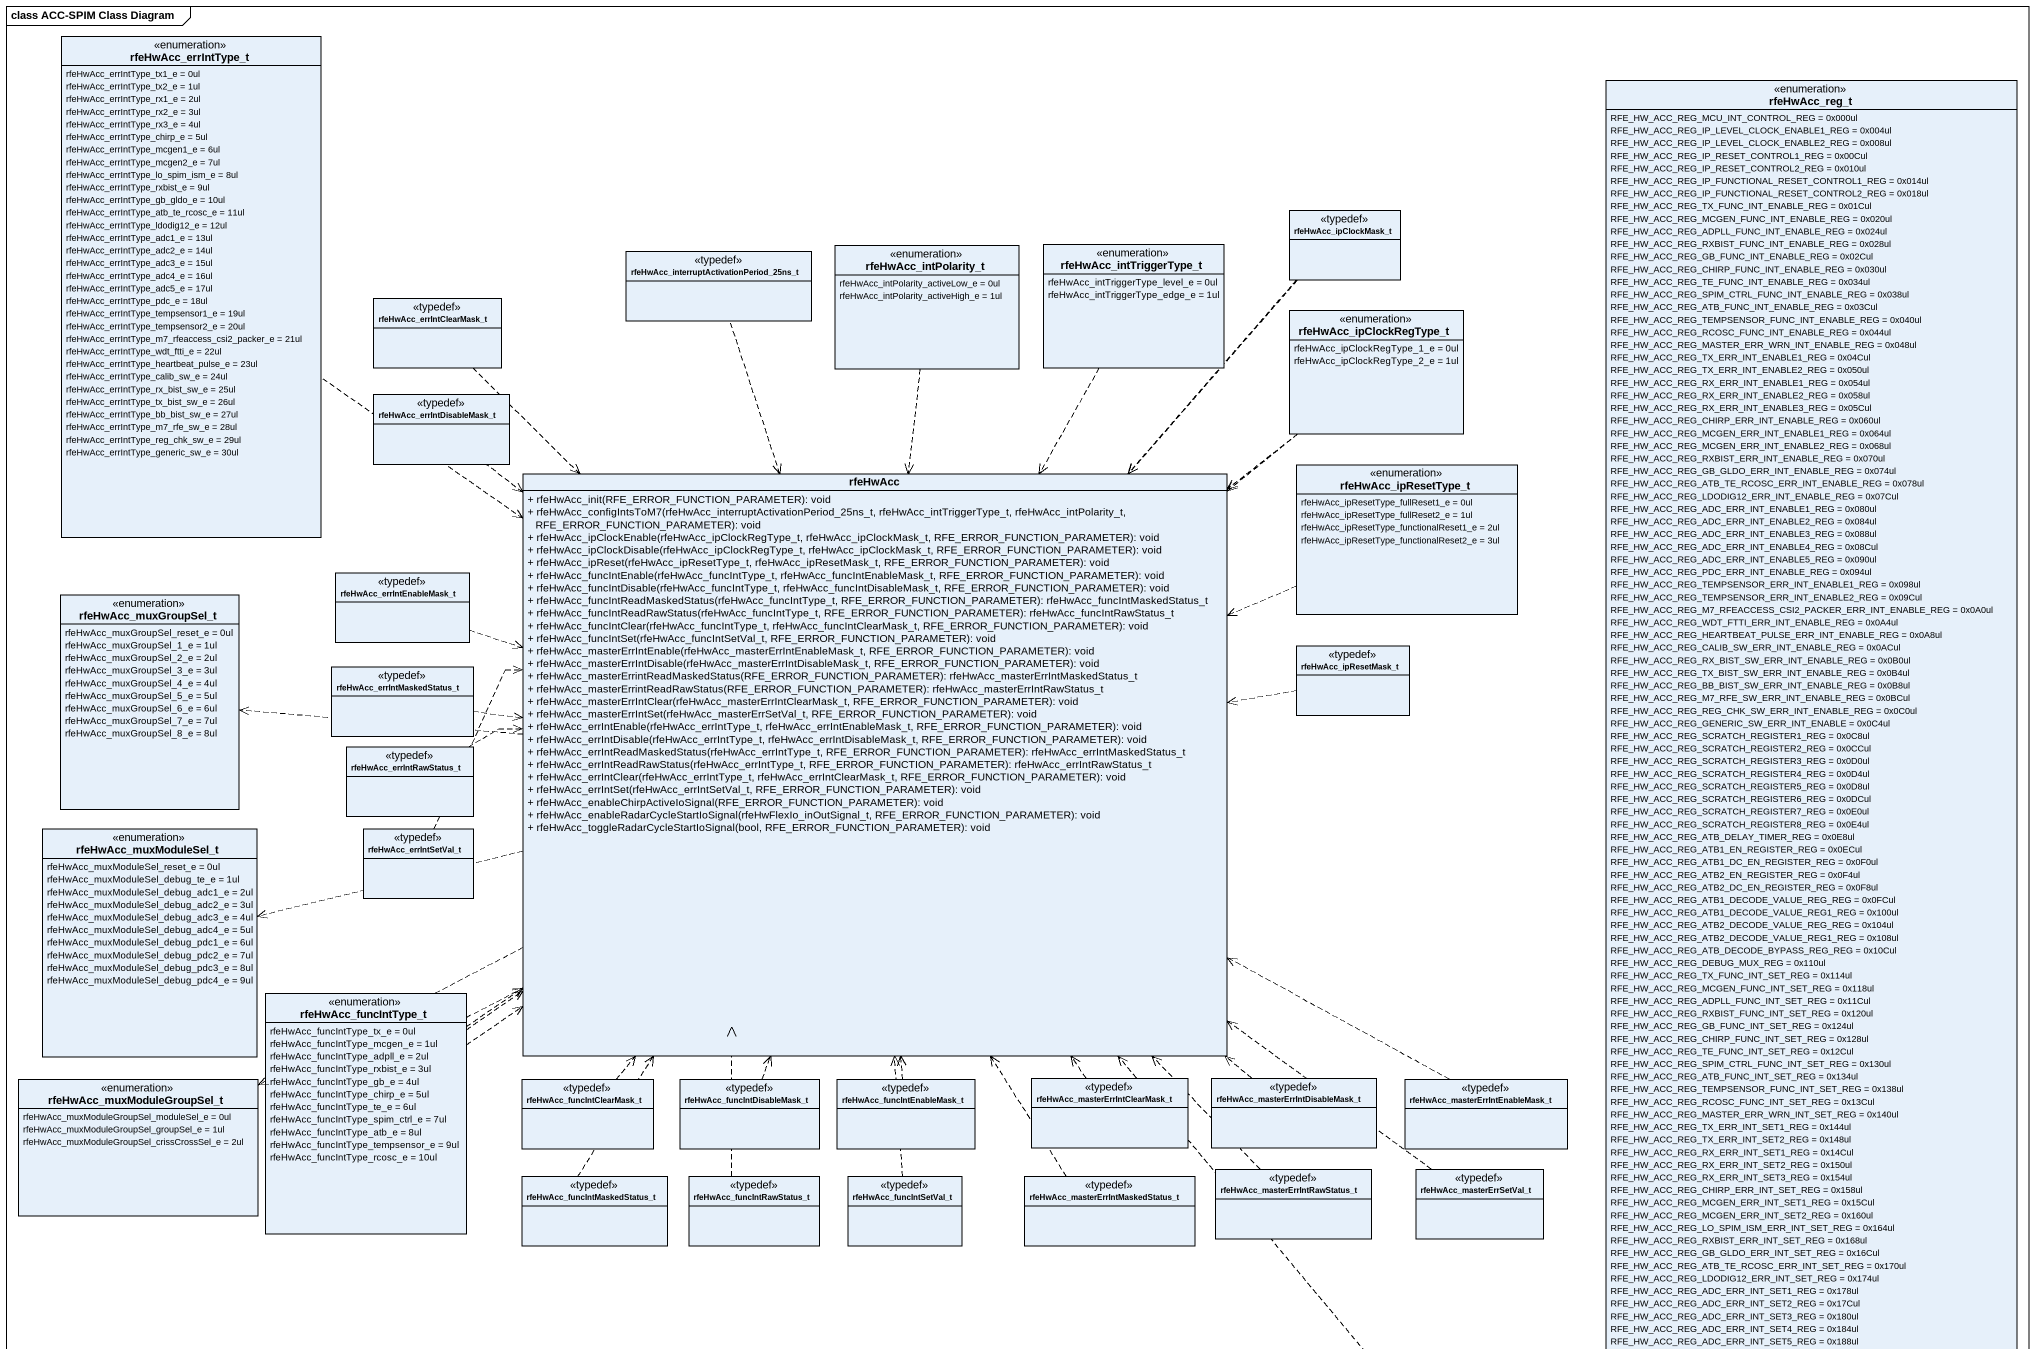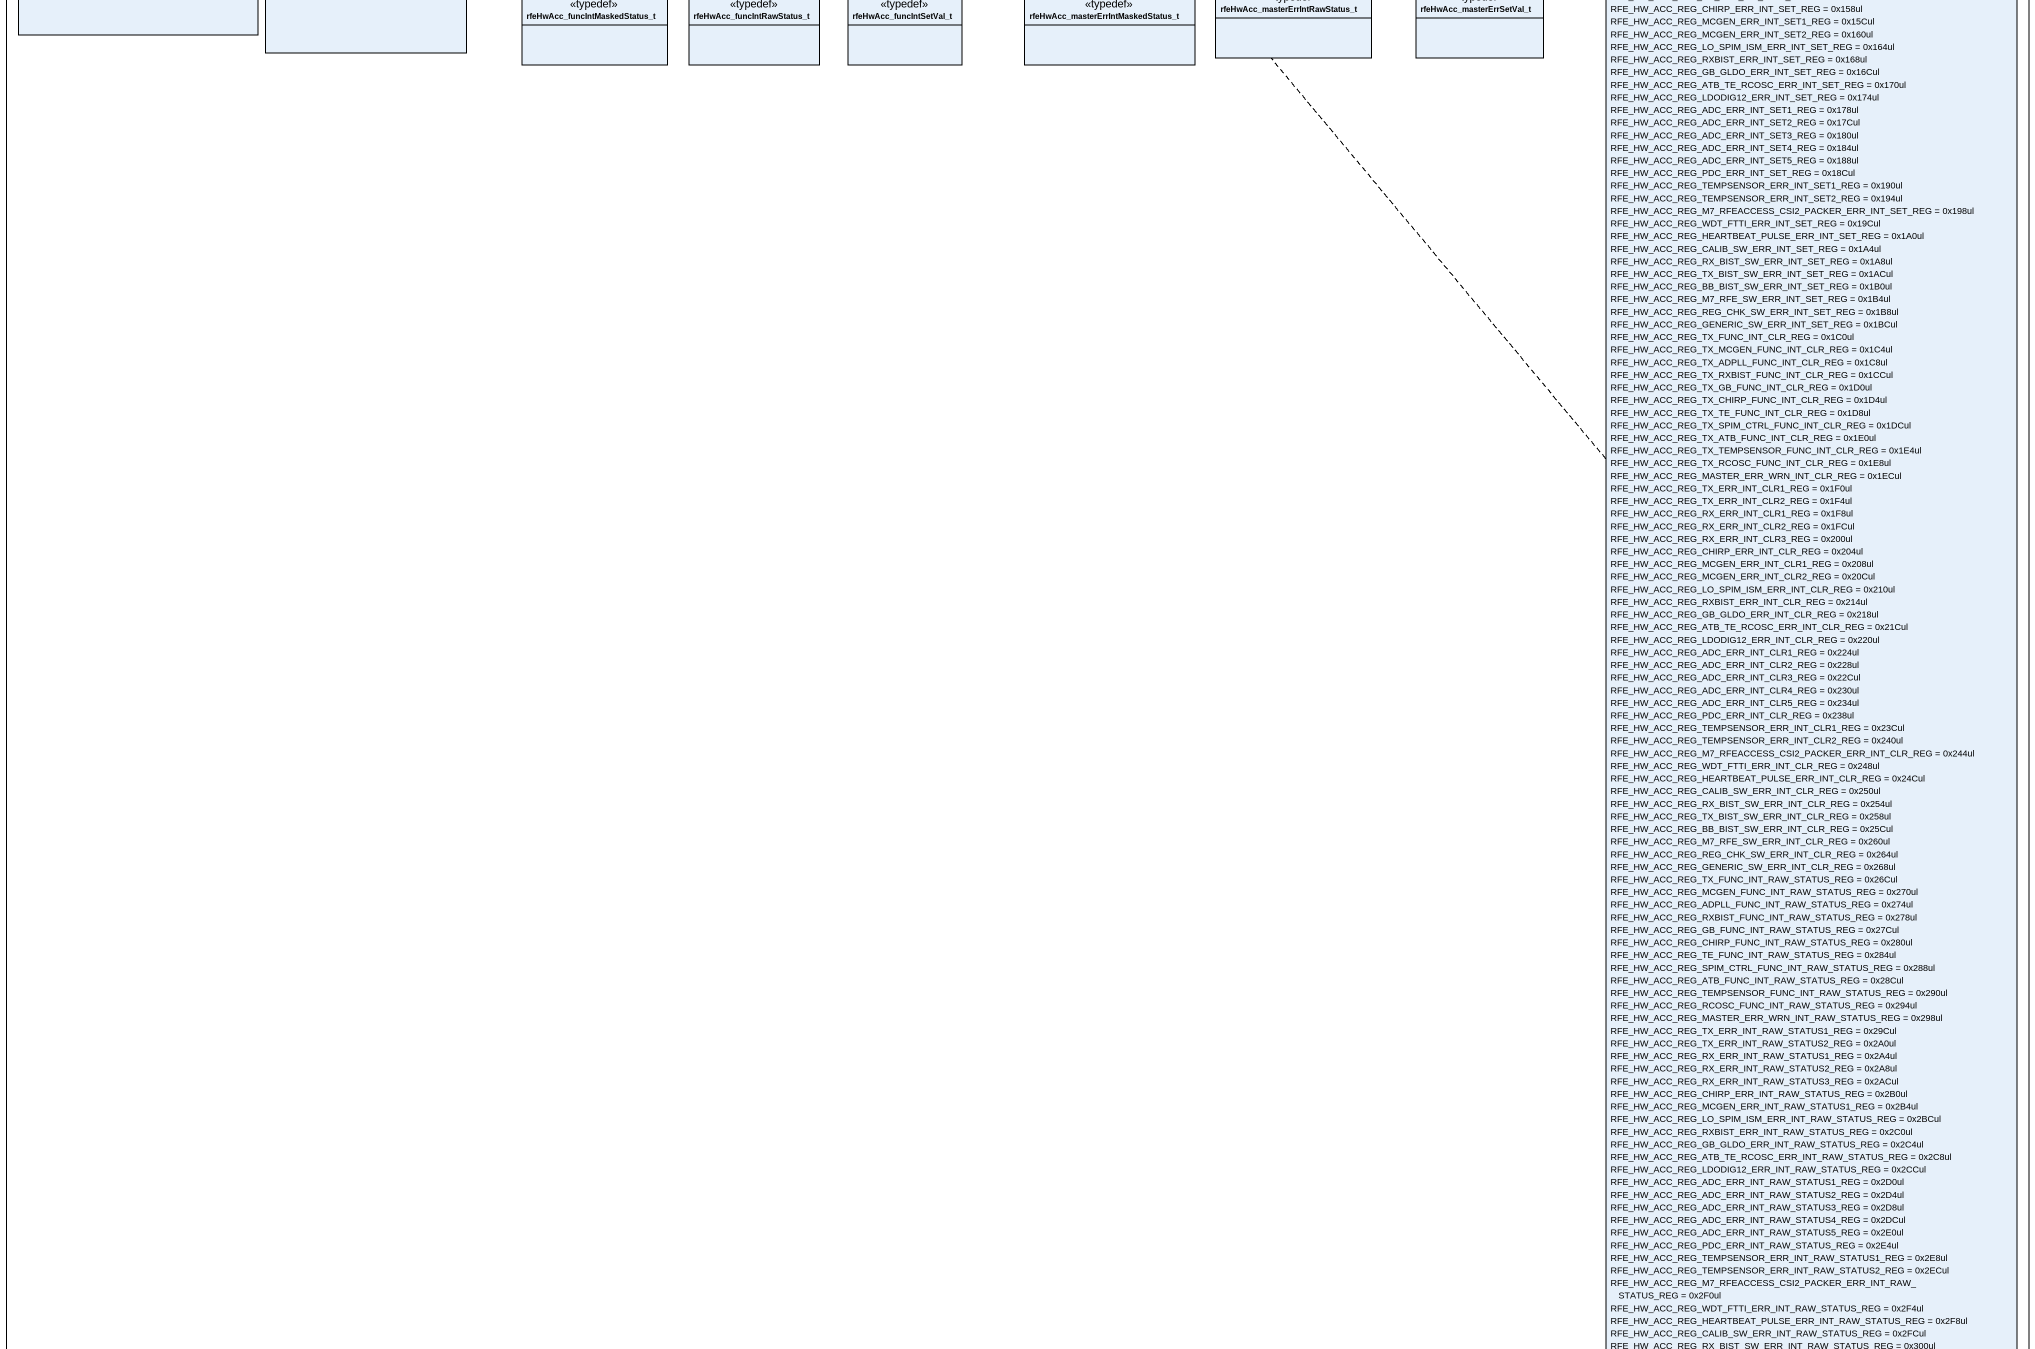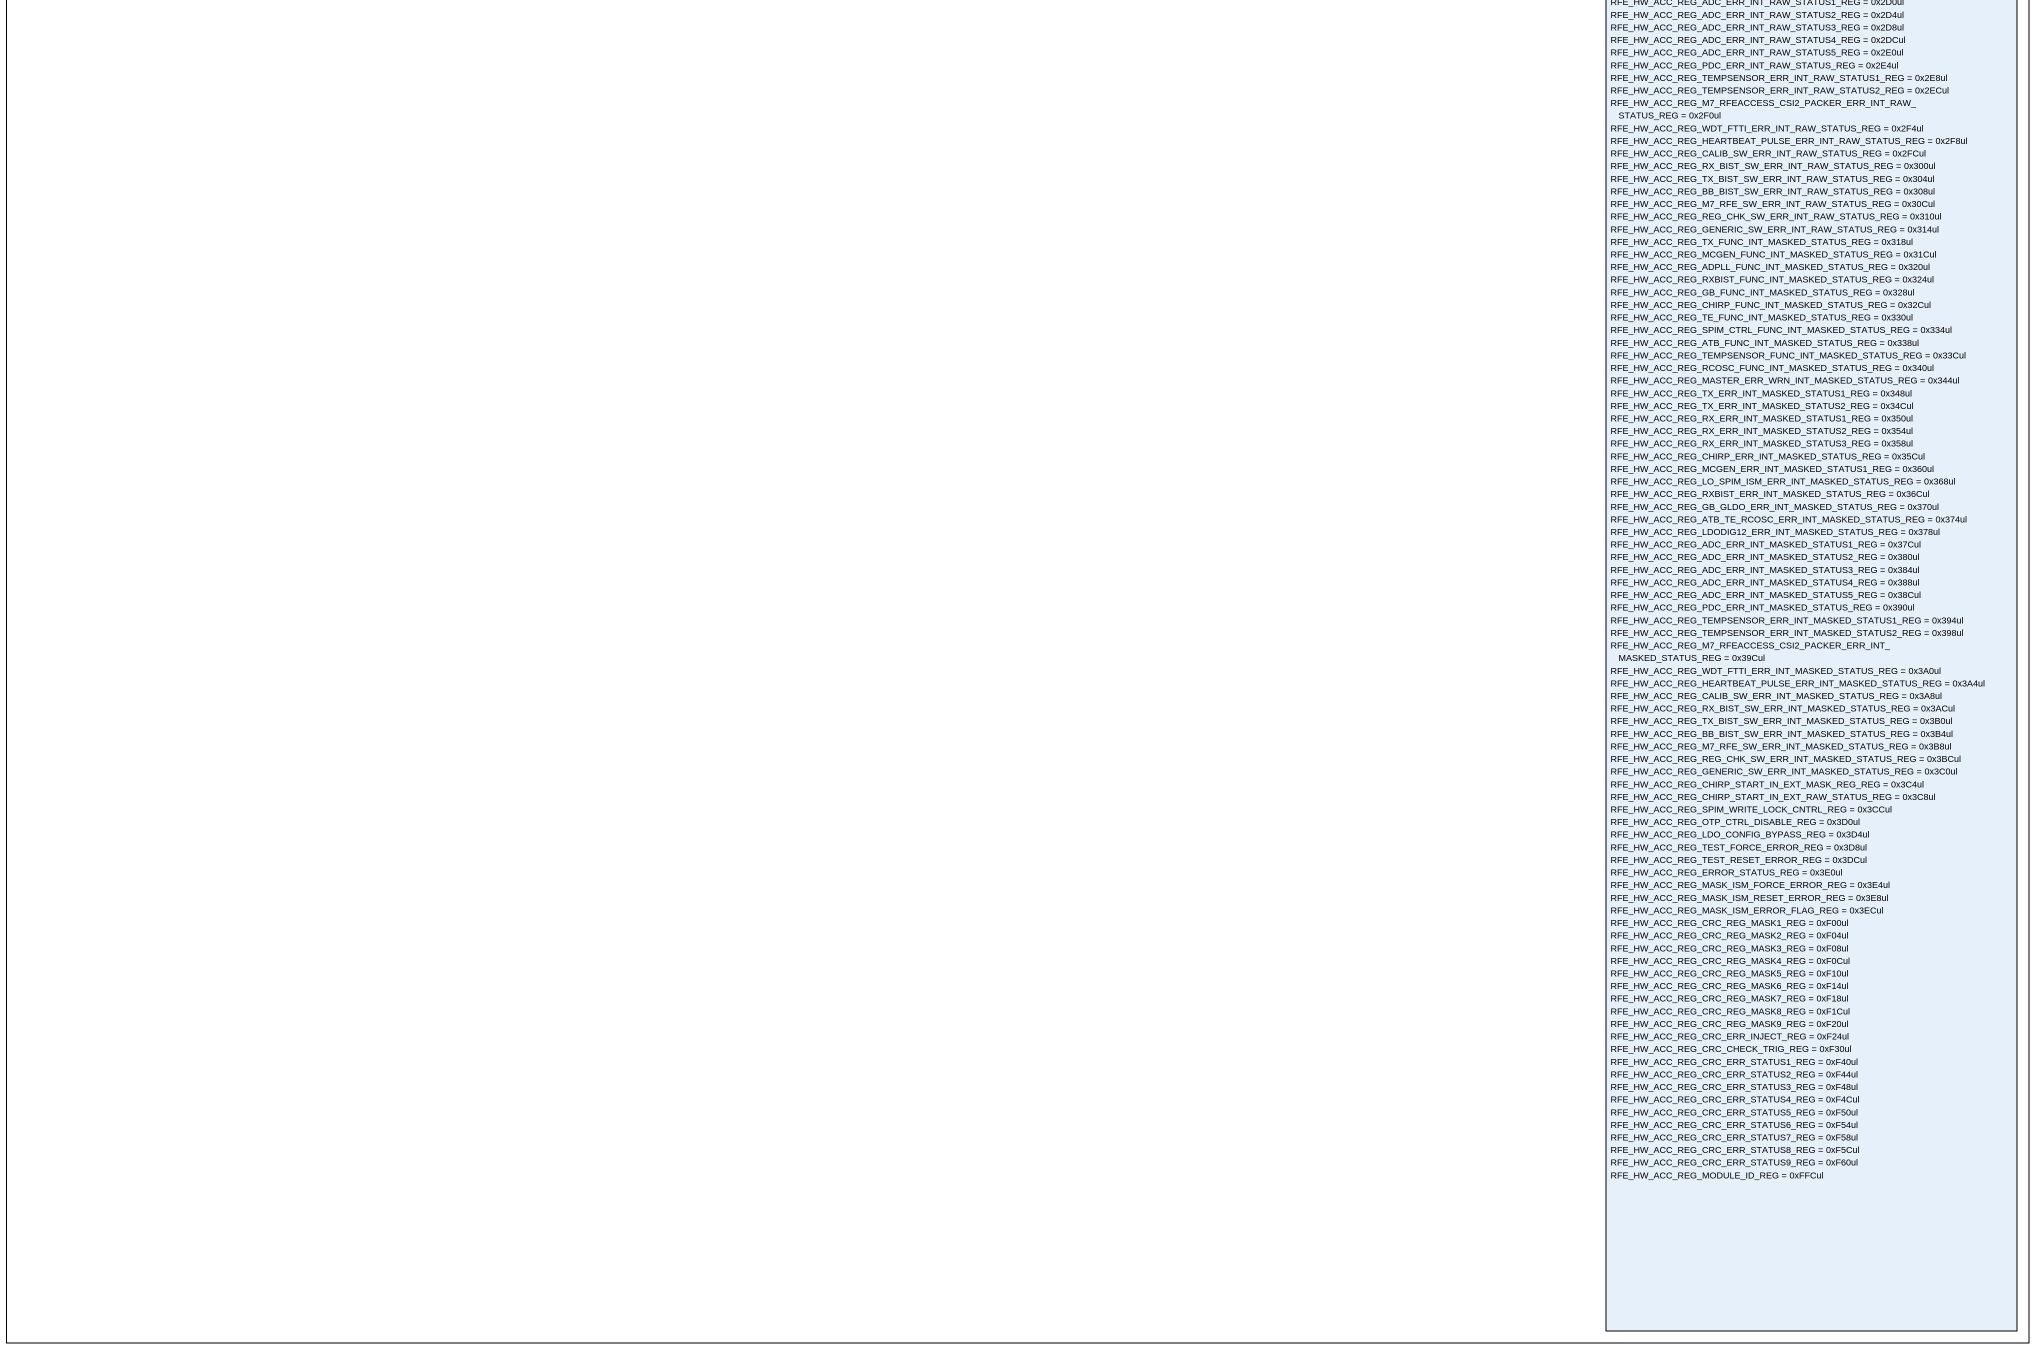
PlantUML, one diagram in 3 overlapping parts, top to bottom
@startuml
mainframe class ACC-SPIM Class Diagram
hide circle
hide empty members
skinparam classAttributeIconSize 0
enum rfeHwAcc_errIntType_t {
  rfeHwAcc_errIntType_tx1_e = 0ul
  rfeHwAcc_errIntType_tx2_e = 1ul
  rfeHwAcc_errIntType_rx1_e = 2ul
  rfeHwAcc_errIntType_rx2_e = 3ul
  rfeHwAcc_errIntType_rx3_e = 4ul
  rfeHwAcc_errIntType_chirp_e = 5ul
  rfeHwAcc_errIntType_mcgen1_e = 6ul
  rfeHwAcc_errIntType_mcgen2_e = 7ul
  rfeHwAcc_errIntType_lo_spim_ism_e = 8ul
  rfeHwAcc_errIntType_rxbist_e = 9ul
  rfeHwAcc_errIntType_gb_gldo_e = 10ul
  rfeHwAcc_errIntType_atb_te_rcosc_e = 11ul
  rfeHwAcc_errIntType_ldodig12_e = 12ul
  rfeHwAcc_errIntType_adc1_e = 13ul
  rfeHwAcc_errIntType_adc2_e = 14ul
  rfeHwAcc_errIntType_adc3_e = 15ul
  rfeHwAcc_errIntType_adc4_e = 16ul
  rfeHwAcc_errIntType_adc5_e = 17ul
  rfeHwAcc_errIntType_pdc_e = 18ul
  rfeHwAcc_errIntType_tempsensor1_e = 19ul
  rfeHwAcc_errIntType_tempsensor2_e = 20ul
  rfeHwAcc_errIntType_m7_rfeaccess_csi2_packer_e = 21ul
  rfeHwAcc_errIntType_wdt_ftti_e = 22ul
  rfeHwAcc_errIntType_heartbeat_pulse_e = 23ul
  rfeHwAcc_errIntType_calib_sw_e = 24ul
  rfeHwAcc_errIntType_rx_bist_sw_e = 25ul
  rfeHwAcc_errIntType_tx_bist_sw_e = 26ul
  rfeHwAcc_errIntType_bb_bist_sw_e = 27ul
  rfeHwAcc_errIntType_m7_rfe_sw_e = 28ul
  rfeHwAcc_errIntType_reg_chk_sw_e = 29ul
  rfeHwAcc_errIntType_generic_sw_e = 30ul
}
enum rfeHwAcc_reg_t {
  RFE_HW_ACC_REG_MCU_INT_CONTROL_REG = 0x000ul
  RFE_HW_ACC_REG_IP_LEVEL_CLOCK_ENABLE1_REG = 0x004ul
  RFE_HW_ACC_REG_IP_LEVEL_CLOCK_ENABLE2_REG = 0x008ul
  RFE_HW_ACC_REG_IP_RESET_CONTROL1_REG = 0x00Cul
  RFE_HW_ACC_REG_IP_RESET_CONTROL2_REG = 0x010ul
  RFE_HW_ACC_REG_IP_FUNCTIONAL_RESET_CONTROL1_REG = 0x014ul
  RFE_HW_ACC_REG_IP_FUNCTIONAL_RESET_CONTROL2_REG = 0x018ul
  RFE_HW_ACC_REG_TX_FUNC_INT_ENABLE_REG = 0x01Cul
  RFE_HW_ACC_REG_MCGEN_FUNC_INT_ENABLE_REG = 0x020ul
  RFE_HW_ACC_REG_ADPLL_FUNC_INT_ENABLE_REG = 0x024ul
  RFE_HW_ACC_REG_RXBIST_FUNC_INT_ENABLE_REG = 0x028ul
  RFE_HW_ACC_REG_GB_FUNC_INT_ENABLE_REG = 0x02Cul
  RFE_HW_ACC_REG_CHIRP_FUNC_INT_ENABLE_REG = 0x030ul
  RFE_HW_ACC_REG_TE_FUNC_INT_ENABLE_REG = 0x034ul
  RFE_HW_ACC_REG_SPIM_CTRL_FUNC_INT_ENABLE_REG = 0x038ul
  RFE_HW_ACC_REG_ATB_FUNC_INT_ENABLE_REG = 0x03Cul
  RFE_HW_ACC_REG_TEMPSENSOR_FUNC_INT_ENABLE_REG = 0x040ul
  RFE_HW_ACC_REG_RCOSC_FUNC_INT_ENABLE_REG = 0x044ul
  RFE_HW_ACC_REG_MASTER_ERR_WRN_INT_ENABLE_REG = 0x048ul
  RFE_HW_ACC_REG_TX_ERR_INT_ENABLE1_REG = 0x04Cul
  RFE_HW_ACC_REG_TX_ERR_INT_ENABLE2_REG = 0x050ul
  RFE_HW_ACC_REG_RX_ERR_INT_ENABLE1_REG = 0x054ul
  RFE_HW_ACC_REG_RX_ERR_INT_ENABLE2_REG = 0x058ul
  RFE_HW_ACC_REG_RX_ERR_INT_ENABLE3_REG = 0x05Cul
  RFE_HW_ACC_REG_CHIRP_ERR_INT_ENABLE_REG = 0x060ul
  RFE_HW_ACC_REG_MCGEN_ERR_INT_ENABLE1_REG = 0x064ul
  RFE_HW_ACC_REG_MCGEN_ERR_INT_ENABLE2_REG = 0x068ul
  RFE_HW_ACC_REG_RXBIST_ERR_INT_ENABLE_REG = 0x070ul
  RFE_HW_ACC_REG_GB_GLDO_ERR_INT_ENABLE_REG = 0x074ul
  RFE_HW_ACC_REG_ATB_TE_RCOSC_ERR_INT_ENABLE_REG = 0x078ul
  RFE_HW_ACC_REG_LDODIG12_ERR_INT_ENABLE_REG = 0x07Cul
  RFE_HW_ACC_REG_ADC_ERR_INT_ENABLE1_REG = 0x080ul
  RFE_HW_ACC_REG_ADC_ERR_INT_ENABLE2_REG = 0x084ul
  RFE_HW_ACC_REG_ADC_ERR_INT_ENABLE3_REG = 0x088ul
  RFE_HW_ACC_REG_ADC_ERR_INT_ENABLE4_REG = 0x08Cul
  RFE_HW_ACC_REG_ADC_ERR_INT_ENABLE5_REG = 0x090ul
  RFE_HW_ACC_REG_PDC_ERR_INT_ENABLE_REG = 0x094ul
  RFE_HW_ACC_REG_TEMPSENSOR_ERR_INT_ENABLE1_REG = 0x098ul
  RFE_HW_ACC_REG_TEMPSENSOR_ERR_INT_ENABLE2_REG = 0x09Cul
  RFE_HW_ACC_REG_M7_RFEACCESS_CSI2_PACKER_ERR_INT_ENABLE_REG = 0x0A0ul
  RFE_HW_ACC_REG_WDT_FTTI_ERR_INT_ENABLE_REG = 0x0A4ul
  RFE_HW_ACC_REG_HEARTBEAT_PULSE_ERR_INT_ENABLE_REG = 0x0A8ul
  RFE_HW_ACC_REG_CALIB_SW_ERR_INT_ENABLE_REG = 0x0ACul
  RFE_HW_ACC_REG_RX_BIST_SW_ERR_INT_ENABLE_REG = 0x0B0ul
  RFE_HW_ACC_REG_TX_BIST_SW_ERR_INT_ENABLE_REG = 0x0B4ul
  RFE_HW_ACC_REG_BB_BIST_SW_ERR_INT_ENABLE_REG = 0x0B8ul
  RFE_HW_ACC_REG_M7_RFE_SW_ERR_INT_ENABLE_REG = 0x0BCul
  RFE_HW_ACC_REG_REG_CHK_SW_ERR_INT_ENABLE_REG = 0x0C0ul
  RFE_HW_ACC_REG_GENERIC_SW_ERR_INT_ENABLE = 0x0C4ul
  RFE_HW_ACC_REG_SCRATCH_REGISTER1_REG = 0x0C8ul
  RFE_HW_ACC_REG_SCRATCH_REGISTER2_REG = 0x0CCul
  RFE_HW_ACC_REG_SCRATCH_REGISTER3_REG = 0x0D0ul
  RFE_HW_ACC_REG_SCRATCH_REGISTER4_REG = 0x0D4ul
  RFE_HW_ACC_REG_SCRATCH_REGISTER5_REG = 0x0D8ul
  RFE_HW_ACC_REG_SCRATCH_REGISTER6_REG = 0x0DCul
  RFE_HW_ACC_REG_SCRATCH_REGISTER7_REG = 0x0E0ul
  RFE_HW_ACC_REG_SCRATCH_REGISTER8_REG = 0x0E4ul
  RFE_HW_ACC_REG_ATB_DELAY_TIMER_REG = 0x0E8ul
  RFE_HW_ACC_REG_ATB1_EN_REGISTER_REG = 0x0ECul
  RFE_HW_ACC_REG_ATB1_DC_EN_REGISTER_REG = 0x0F0ul
  RFE_HW_ACC_REG_ATB2_EN_REGISTER_REG = 0x0F4ul
  RFE_HW_ACC_REG_ATB2_DC_EN_REGISTER_REG = 0x0F8ul
  RFE_HW_ACC_REG_ATB1_DECODE_VALUE_REG_REG = 0x0FCul
  RFE_HW_ACC_REG_ATB1_DECODE_VALUE_REG1_REG = 0x100ul
  RFE_HW_ACC_REG_ATB2_DECODE_VALUE_REG_REG = 0x104ul
  RFE_HW_ACC_REG_ATB2_DECODE_VALUE_REG1_REG = 0x108ul
  RFE_HW_ACC_REG_ATB_DECODE_BYPASS_REG_REG = 0x10Cul
  RFE_HW_ACC_REG_DEBUG_MUX_REG = 0x110ul
  RFE_HW_ACC_REG_TX_FUNC_INT_SET_REG = 0x114ul
  RFE_HW_ACC_REG_MCGEN_FUNC_INT_SET_REG = 0x118ul
  RFE_HW_ACC_REG_ADPLL_FUNC_INT_SET_REG = 0x11Cul
  RFE_HW_ACC_REG_RXBIST_FUNC_INT_SET_REG = 0x120ul
  RFE_HW_ACC_REG_GB_FUNC_INT_SET_REG = 0x124ul
  RFE_HW_ACC_REG_CHIRP_FUNC_INT_SET_REG = 0x128ul
  RFE_HW_ACC_REG_TE_FUNC_INT_SET_REG = 0x12Cul
  RFE_HW_ACC_REG_SPIM_CTRL_FUNC_INT_SET_REG = 0x130ul
  RFE_HW_ACC_REG_ATB_FUNC_INT_SET_REG = 0x134ul
  RFE_HW_ACC_REG_TEMPSENSOR_FUNC_INT_SET_REG = 0x138ul
  RFE_HW_ACC_REG_RCOSC_FUNC_INT_SET_REG = 0x13Cul
  RFE_HW_ACC_REG_MASTER_ERR_WRN_INT_SET_REG = 0x140ul
  RFE_HW_ACC_REG_TX_ERR_INT_SET1_REG = 0x144ul
  RFE_HW_ACC_REG_TX_ERR_INT_SET2_REG = 0x148ul
  RFE_HW_ACC_REG_RX_ERR_INT_SET1_REG = 0x14Cul
  RFE_HW_ACC_REG_RX_ERR_INT_SET2_REG = 0x150ul
  RFE_HW_ACC_REG_RX_ERR_INT_SET3_REG = 0x154ul
  RFE_HW_ACC_REG_CHIRP_ERR_INT_SET_REG = 0x158ul
  RFE_HW_ACC_REG_MCGEN_ERR_INT_SET1_REG = 0x15Cul
  RFE_HW_ACC_REG_MCGEN_ERR_INT_SET2_REG = 0x160ul
  RFE_HW_ACC_REG_LO_SPIM_ISM_ERR_INT_SET_REG = 0x164ul
  RFE_HW_ACC_REG_RXBIST_ERR_INT_SET_REG = 0x168ul
  RFE_HW_ACC_REG_GB_GLDO_ERR_INT_SET_REG = 0x16Cul
  RFE_HW_ACC_REG_ATB_TE_RCOSC_ERR_INT_SET_REG = 0x170ul
  RFE_HW_ACC_REG_LDODIG12_ERR_INT_SET_REG = 0x174ul
  RFE_HW_ACC_REG_ADC_ERR_INT_SET1_REG = 0x178ul
  RFE_HW_ACC_REG_ADC_ERR_INT_SET2_REG = 0x17Cul
  RFE_HW_ACC_REG_ADC_ERR_INT_SET3_REG = 0x180ul
  RFE_HW_ACC_REG_ADC_ERR_INT_SET4_REG = 0x184ul
  RFE_HW_ACC_REG_ADC_ERR_INT_SET5_REG = 0x188ul
  RFE_HW_ACC_REG_PDC_ERR_INT_SET_REG = 0x18Cul
  RFE_HW_ACC_REG_TEMPSENSOR_ERR_INT_SET1_REG = 0x190ul
  RFE_HW_ACC_REG_TEMPSENSOR_ERR_INT_SET2_REG = 0x194ul
  RFE_HW_ACC_REG_M7_RFEACCESS_CSI2_PACKER_ERR_INT_SET_REG = 0x198ul
  RFE_HW_ACC_REG_WDT_FTTI_ERR_INT_SET_REG = 0x19Cul
  RFE_HW_ACC_REG_HEARTBEAT_PULSE_ERR_INT_SET_REG = 0x1A0ul
  RFE_HW_ACC_REG_CALIB_SW_ERR_INT_SET_REG = 0x1A4ul
  RFE_HW_ACC_REG_RX_BIST_SW_ERR_INT_SET_REG = 0x1A8ul
  RFE_HW_ACC_REG_TX_BIST_SW_ERR_INT_SET_REG = 0x1ACul
  RFE_HW_ACC_REG_BB_BIST_SW_ERR_INT_SET_REG = 0x1B0ul
  RFE_HW_ACC_REG_M7_RFE_SW_ERR_INT_SET_REG = 0x1B4ul
  RFE_HW_ACC_REG_REG_CHK_SW_ERR_INT_SET_REG = 0x1B8ul
  RFE_HW_ACC_REG_GENERIC_SW_ERR_INT_SET_REG = 0x1BCul
  RFE_HW_ACC_REG_TX_FUNC_INT_CLR_REG = 0x1C0ul
  RFE_HW_ACC_REG_TX_MCGEN_FUNC_INT_CLR_REG = 0x1C4ul
  RFE_HW_ACC_REG_TX_ADPLL_FUNC_INT_CLR_REG = 0x1C8ul
  RFE_HW_ACC_REG_TX_RXBIST_FUNC_INT_CLR_REG = 0x1CCul
  RFE_HW_ACC_REG_TX_GB_FUNC_INT_CLR_REG = 0x1D0ul
  RFE_HW_ACC_REG_TX_CHIRP_FUNC_INT_CLR_REG = 0x1D4ul
  RFE_HW_ACC_REG_TX_TE_FUNC_INT_CLR_REG = 0x1D8ul
  RFE_HW_ACC_REG_TX_SPIM_CTRL_FUNC_INT_CLR_REG = 0x1DCul
  RFE_HW_ACC_REG_TX_ATB_FUNC_INT_CLR_REG = 0x1E0ul
  RFE_HW_ACC_REG_TX_TEMPSENSOR_FUNC_INT_CLR_REG = 0x1E4ul
  RFE_HW_ACC_REG_TX_RCOSC_FUNC_INT_CLR_REG = 0x1E8ul
  RFE_HW_ACC_REG_MASTER_ERR_WRN_INT_CLR_REG = 0x1ECul
  RFE_HW_ACC_REG_TX_ERR_INT_CLR1_REG = 0x1F0ul
  RFE_HW_ACC_REG_TX_ERR_INT_CLR2_REG = 0x1F4ul
  RFE_HW_ACC_REG_RX_ERR_INT_CLR1_REG = 0x1F8ul
  RFE_HW_ACC_REG_RX_ERR_INT_CLR2_REG = 0x1FCul
  RFE_HW_ACC_REG_RX_ERR_INT_CLR3_REG = 0x200ul
  RFE_HW_ACC_REG_CHIRP_ERR_INT_CLR_REG = 0x204ul
  RFE_HW_ACC_REG_MCGEN_ERR_INT_CLR1_REG = 0x208ul
  RFE_HW_ACC_REG_MCGEN_ERR_INT_CLR2_REG = 0x20Cul
  RFE_HW_ACC_REG_LO_SPIM_ISM_ERR_INT_CLR_REG = 0x210ul
  RFE_HW_ACC_REG_RXBIST_ERR_INT_CLR_REG = 0x214ul
  RFE_HW_ACC_REG_GB_GLDO_ERR_INT_CLR_REG = 0x218ul
  RFE_HW_ACC_REG_ATB_TE_RCOSC_ERR_INT_CLR_REG = 0x21Cul
  RFE_HW_ACC_REG_LDODIG12_ERR_INT_CLR_REG = 0x220ul
  RFE_HW_ACC_REG_ADC_ERR_INT_CLR1_REG = 0x224ul
  RFE_HW_ACC_REG_ADC_ERR_INT_CLR2_REG = 0x228ul
  RFE_HW_ACC_REG_ADC_ERR_INT_CLR3_REG = 0x22Cul
  RFE_HW_ACC_REG_ADC_ERR_INT_CLR4_REG = 0x230ul
  RFE_HW_ACC_REG_ADC_ERR_INT_CLR5_REG = 0x234ul
  RFE_HW_ACC_REG_PDC_ERR_INT_CLR_REG = 0x238ul
  RFE_HW_ACC_REG_TEMPSENSOR_ERR_INT_CLR1_REG = 0x23Cul
  RFE_HW_ACC_REG_TEMPSENSOR_ERR_INT_CLR2_REG = 0x240ul
  RFE_HW_ACC_REG_M7_RFEACCESS_CSI2_PACKER_ERR_INT_CLR_REG = 0x244ul
  RFE_HW_ACC_REG_WDT_FTTI_ERR_INT_CLR_REG = 0x248ul
  RFE_HW_ACC_REG_HEARTBEAT_PULSE_ERR_INT_CLR_REG = 0x24Cul
  RFE_HW_ACC_REG_CALIB_SW_ERR_INT_CLR_REG = 0x250ul
  RFE_HW_ACC_REG_RX_BIST_SW_ERR_INT_CLR_REG = 0x254ul
  RFE_HW_ACC_REG_TX_BIST_SW_ERR_INT_CLR_REG = 0x258ul
  RFE_HW_ACC_REG_BB_BIST_SW_ERR_INT_CLR_REG = 0x25Cul
  RFE_HW_ACC_REG_M7_RFE_SW_ERR_INT_CLR_REG = 0x260ul
  RFE_HW_ACC_REG_REG_CHK_SW_ERR_INT_CLR_REG = 0x264ul
  RFE_HW_ACC_REG_GENERIC_SW_ERR_INT_CLR_REG = 0x268ul
  RFE_HW_ACC_REG_TX_FUNC_INT_RAW_STATUS_REG = 0x26Cul
  RFE_HW_ACC_REG_MCGEN_FUNC_INT_RAW_STATUS_REG = 0x270ul
  RFE_HW_ACC_REG_ADPLL_FUNC_INT_RAW_STATUS_REG = 0x274ul
  RFE_HW_ACC_REG_RXBIST_FUNC_INT_RAW_STATUS_REG = 0x278ul
  RFE_HW_ACC_REG_GB_FUNC_INT_RAW_STATUS_REG = 0x27Cul
  RFE_HW_ACC_REG_CHIRP_FUNC_INT_RAW_STATUS_REG = 0x280ul
  RFE_HW_ACC_REG_TE_FUNC_INT_RAW_STATUS_REG = 0x284ul
  RFE_HW_ACC_REG_SPIM_CTRL_FUNC_INT_RAW_STATUS_REG = 0x288ul
  RFE_HW_ACC_REG_ATB_FUNC_INT_RAW_STATUS_REG = 0x28Cul
  RFE_HW_ACC_REG_TEMPSENSOR_FUNC_INT_RAW_STATUS_REG = 0x290ul
  RFE_HW_ACC_REG_RCOSC_FUNC_INT_RAW_STATUS_REG = 0x294ul
  RFE_HW_ACC_REG_MASTER_ERR_WRN_INT_RAW_STATUS_REG = 0x298ul
  RFE_HW_ACC_REG_TX_ERR_INT_RAW_STATUS1_REG = 0x29Cul
  RFE_HW_ACC_REG_TX_ERR_INT_RAW_STATUS2_REG = 0x2A0ul
  RFE_HW_ACC_REG_RX_ERR_INT_RAW_STATUS1_REG = 0x2A4ul
  RFE_HW_ACC_REG_RX_ERR_INT_RAW_STATUS2_REG = 0x2A8ul
  RFE_HW_ACC_REG_RX_ERR_INT_RAW_STATUS3_REG = 0x2ACul
  RFE_HW_ACC_REG_CHIRP_ERR_INT_RAW_STATUS_REG = 0x2B0ul
  RFE_HW_ACC_REG_MCGEN_ERR_INT_RAW_STATUS1_REG = 0x2B4ul
  RFE_HW_ACC_REG_LO_SPIM_ISM_ERR_INT_RAW_STATUS_REG = 0x2BCul
  RFE_HW_ACC_REG_RXBIST_ERR_INT_RAW_STATUS_REG = 0x2C0ul
  RFE_HW_ACC_REG_GB_GLDO_ERR_INT_RAW_STATUS_REG = 0x2C4ul
  RFE_HW_ACC_REG_ATB_TE_RCOSC_ERR_INT_RAW_STATUS_REG = 0x2C8ul
  RFE_HW_ACC_REG_LDODIG12_ERR_INT_RAW_STATUS_REG = 0x2CCul
  RFE_HW_ACC_REG_ADC_ERR_INT_RAW_STATUS1_REG = 0x2D0ul
  RFE_HW_ACC_REG_ADC_ERR_INT_RAW_STATUS2_REG = 0x2D4ul
  RFE_HW_ACC_REG_ADC_ERR_INT_RAW_STATUS3_REG = 0x2D8ul
  RFE_HW_ACC_REG_ADC_ERR_INT_RAW_STATUS4_REG = 0x2DCul
  RFE_HW_ACC_REG_ADC_ERR_INT_RAW_STATUS5_REG = 0x2E0ul
  RFE_HW_ACC_REG_PDC_ERR_INT_RAW_STATUS_REG = 0x2E4ul
  RFE_HW_ACC_REG_TEMPSENSOR_ERR_INT_RAW_STATUS1_REG = 0x2E8ul
  RFE_HW_ACC_REG_TEMPSENSOR_ERR_INT_RAW_STATUS2_REG = 0x2ECul
  RFE_HW_ACC_REG_M7_RFEACCESS_CSI2_PACKER_ERR_INT_RAW_STATUS_REG = 0x2F0ul
  RFE_HW_ACC_REG_WDT_FTTI_ERR_INT_RAW_STATUS_REG = 0x2F4ul
  RFE_HW_ACC_REG_HEARTBEAT_PULSE_ERR_INT_RAW_STATUS_REG = 0x2F8ul
  RFE_HW_ACC_REG_CALIB_SW_ERR_INT_RAW_STATUS_REG = 0x2FCul
  RFE_HW_ACC_REG_RX_BIST_SW_ERR_INT_RAW_STATUS_REG = 0x300ul
  RFE_HW_ACC_REG_TX_BIST_SW_ERR_INT_RAW_STATUS_REG = 0x304ul
  RFE_HW_ACC_REG_BB_BIST_SW_ERR_INT_RAW_STATUS_REG = 0x308ul
  RFE_HW_ACC_REG_M7_RFE_SW_ERR_INT_RAW_STATUS_REG = 0x30Cul
  RFE_HW_ACC_REG_REG_CHK_SW_ERR_INT_RAW_STATUS_REG = 0x310ul
  RFE_HW_ACC_REG_GENERIC_SW_ERR_INT_RAW_STATUS_REG = 0x314ul
  RFE_HW_ACC_REG_TX_FUNC_INT_MASKED_STATUS_REG = 0x318ul
  RFE_HW_ACC_REG_MCGEN_FUNC_INT_MASKED_STATUS_REG = 0x31Cul
  RFE_HW_ACC_REG_ADPLL_FUNC_INT_MASKED_STATUS_REG = 0x320ul
  RFE_HW_ACC_REG_RXBIST_FUNC_INT_MASKED_STATUS_REG = 0x324ul
  RFE_HW_ACC_REG_GB_FUNC_INT_MASKED_STATUS_REG = 0x328ul
  RFE_HW_ACC_REG_CHIRP_FUNC_INT_MASKED_STATUS_REG = 0x32Cul
  RFE_HW_ACC_REG_TE_FUNC_INT_MASKED_STATUS_REG = 0x330ul
  RFE_HW_ACC_REG_SPIM_CTRL_FUNC_INT_MASKED_STATUS_REG = 0x334ul
  RFE_HW_ACC_REG_ATB_FUNC_INT_MASKED_STATUS_REG = 0x338ul
  RFE_HW_ACC_REG_TEMPSENSOR_FUNC_INT_MASKED_STATUS_REG = 0x33Cul
  RFE_HW_ACC_REG_RCOSC_FUNC_INT_MASKED_STATUS_REG = 0x340ul
  RFE_HW_ACC_REG_MASTER_ERR_WRN_INT_MASKED_STATUS_REG = 0x344ul
  RFE_HW_ACC_REG_TX_ERR_INT_MASKED_STATUS1_REG = 0x348ul
  RFE_HW_ACC_REG_TX_ERR_INT_MASKED_STATUS2_REG = 0x34Cul
  RFE_HW_ACC_REG_RX_ERR_INT_MASKED_STATUS1_REG = 0x350ul
  RFE_HW_ACC_REG_RX_ERR_INT_MASKED_STATUS2_REG = 0x354ul
  RFE_HW_ACC_REG_RX_ERR_INT_MASKED_STATUS3_REG = 0x358ul
  RFE_HW_ACC_REG_CHIRP_ERR_INT_MASKED_STATUS_REG = 0x35Cul
  RFE_HW_ACC_REG_MCGEN_ERR_INT_MASKED_STATUS1_REG = 0x360ul
  RFE_HW_ACC_REG_LO_SPIM_ISM_ERR_INT_MASKED_STATUS_REG = 0x368ul
  RFE_HW_ACC_REG_RXBIST_ERR_INT_MASKED_STATUS_REG = 0x36Cul
  RFE_HW_ACC_REG_GB_GLDO_ERR_INT_MASKED_STATUS_REG = 0x370ul
  RFE_HW_ACC_REG_ATB_TE_RCOSC_ERR_INT_MASKED_STATUS_REG = 0x374ul
  RFE_HW_ACC_REG_LDODIG12_ERR_INT_MASKED_STATUS_REG = 0x378ul
  RFE_HW_ACC_REG_ADC_ERR_INT_MASKED_STATUS1_REG = 0x37Cul
  RFE_HW_ACC_REG_ADC_ERR_INT_MASKED_STATUS2_REG = 0x380ul
  RFE_HW_ACC_REG_ADC_ERR_INT_MASKED_STATUS3_REG = 0x384ul
  RFE_HW_ACC_REG_ADC_ERR_INT_MASKED_STATUS4_REG = 0x388ul
  RFE_HW_ACC_REG_ADC_ERR_INT_MASKED_STATUS5_REG = 0x38Cul
  RFE_HW_ACC_REG_PDC_ERR_INT_MASKED_STATUS_REG = 0x390ul
  RFE_HW_ACC_REG_TEMPSENSOR_ERR_INT_MASKED_STATUS1_REG = 0x394ul
  RFE_HW_ACC_REG_TEMPSENSOR_ERR_INT_MASKED_STATUS2_REG = 0x398ul
  RFE_HW_ACC_REG_M7_RFEACCESS_CSI2_PACKER_ERR_INT_MASKED_STATUS_REG = 0x39Cul
  RFE_HW_ACC_REG_WDT_FTTI_ERR_INT_MASKED_STATUS_REG = 0x3A0ul
  RFE_HW_ACC_REG_HEARTBEAT_PULSE_ERR_INT_MASKED_STATUS_REG = 0x3A4ul
  RFE_HW_ACC_REG_CALIB_SW_ERR_INT_MASKED_STATUS_REG = 0x3A8ul
  RFE_HW_ACC_REG_RX_BIST_SW_ERR_INT_MASKED_STATUS_REG = 0x3ACul
  RFE_HW_ACC_REG_TX_BIST_SW_ERR_INT_MASKED_STATUS_REG = 0x3B0ul
  RFE_HW_ACC_REG_BB_BIST_SW_ERR_INT_MASKED_STATUS_REG = 0x3B4ul
  RFE_HW_ACC_REG_M7_RFE_SW_ERR_INT_MASKED_STATUS_REG = 0x3B8ul
  RFE_HW_ACC_REG_REG_CHK_SW_ERR_INT_MASKED_STATUS_REG = 0x3BCul
  RFE_HW_ACC_REG_GENERIC_SW_ERR_INT_MASKED_STATUS_REG = 0x3C0ul
  RFE_HW_ACC_REG_CHIRP_START_IN_EXT_MASK_REG_REG = 0x3C4ul
  RFE_HW_ACC_REG_CHIRP_START_IN_EXT_RAW_STATUS_REG = 0x3C8ul
  RFE_HW_ACC_REG_SPIM_WRITE_LOCK_CNTRL_REG = 0x3CCul
  RFE_HW_ACC_REG_OTP_CTRL_DISABLE_REG = 0x3D0ul
  RFE_HW_ACC_REG_LDO_CONFIG_BYPASS_REG = 0x3D4ul
  RFE_HW_ACC_REG_TEST_FORCE_ERROR_REG = 0x3D8ul
  RFE_HW_ACC_REG_TEST_RESET_ERROR_REG = 0x3DCul
  RFE_HW_ACC_REG_ERROR_STATUS_REG = 0x3E0ul
  RFE_HW_ACC_REG_MASK_ISM_FORCE_ERROR_REG = 0x3E4ul
  RFE_HW_ACC_REG_MASK_ISM_RESET_ERROR_REG = 0x3E8ul
  RFE_HW_ACC_REG_MASK_ISM_ERROR_FLAG_REG = 0x3ECul
  RFE_HW_ACC_REG_CRC_REG_MASK1_REG = 0xF00ul
  RFE_HW_ACC_REG_CRC_REG_MASK2_REG = 0xF04ul
  RFE_HW_ACC_REG_CRC_REG_MASK3_REG = 0xF08ul
  RFE_HW_ACC_REG_CRC_REG_MASK4_REG = 0xF0Cul
  RFE_HW_ACC_REG_CRC_REG_MASK5_REG = 0xF10ul
  RFE_HW_ACC_REG_CRC_REG_MASK6_REG = 0xF14ul
  RFE_HW_ACC_REG_CRC_REG_MASK7_REG = 0xF18ul
  RFE_HW_ACC_REG_CRC_REG_MASK8_REG = 0xF1Cul
  RFE_HW_ACC_REG_CRC_REG_MASK9_REG = 0xF20ul
  RFE_HW_ACC_REG_CRC_ERR_INJECT_REG = 0xF24ul
  RFE_HW_ACC_REG_CRC_CHECK_TRIG_REG = 0xF30ul
  RFE_HW_ACC_REG_CRC_ERR_STATUS1_REG = 0xF40ul
  RFE_HW_ACC_REG_CRC_ERR_STATUS2_REG = 0xF44ul
  RFE_HW_ACC_REG_CRC_ERR_STATUS3_REG = 0xF48ul
  RFE_HW_ACC_REG_CRC_ERR_STATUS4_REG = 0xF4Cul
  RFE_HW_ACC_REG_CRC_ERR_STATUS5_REG = 0xF50ul
  RFE_HW_ACC_REG_CRC_ERR_STATUS6_REG = 0xF54ul
  RFE_HW_ACC_REG_CRC_ERR_STATUS7_REG = 0xF58ul
  RFE_HW_ACC_REG_CRC_ERR_STATUS8_REG = 0xF5Cul
  RFE_HW_ACC_REG_CRC_ERR_STATUS9_REG = 0xF60ul
  RFE_HW_ACC_REG_MODULE_ID_REG = 0xFFCul
}
class rfeHwAcc_ipClockMask_t <<typedef>>
class "rfeHwAcc_interruptActivationPeriod_25ns_t" as rfeHwAcc <<typedef>>
enum rfeHwAcc_intPolarity_t {
  rfeHwAcc_intPolarity_activeLow_e = 0ul
  rfeHwAcc_intPolarity_activeHigh_e = 1ul
}
enum rfeHwAcc_intTriggerType_t {
  rfeHwAcc_intTriggerType_level_e = 0ul
  rfeHwAcc_intTriggerType_edge_e = 1ul
}
class rfeHwAcc_errIntClearMask_t <<typedef>>
enum rfeHwAcc_ipClockRegType_t {
  rfeHwAcc_ipClockRegType_1_e = 0ul
  rfeHwAcc_ipClockRegType_2_e = 1ul
}
class rfeHwAcc_errIntDisableMask_t <<typedef>>
class "rfeHwAcc" as rfeHwAcc_2 {
  + rfeHwAcc_init(RFE_ERROR_FUNCTION_PARAMETER): void
  + rfeHwAcc_configIntsToM7(rfeHwAcc_interruptActivationPeriod_25ns_t, rfeHwAcc_intTriggerType_t, rfeHwAcc_intPolarity_t, RFE_ERROR_FUNCTION_PARAMETER): void
  + rfeHwAcc_ipClockEnable(rfeHwAcc_ipClockRegType_t, rfeHwAcc_ipClockMask_t, RFE_ERROR_FUNCTION_PARAMETER): void
  + rfeHwAcc_ipClockDisable(rfeHwAcc_ipClockRegType_t, rfeHwAcc_ipClockMask_t, RFE_ERROR_FUNCTION_PARAMETER): void
  + rfeHwAcc_ipReset(rfeHwAcc_ipResetType_t, rfeHwAcc_ipResetMask_t, RFE_ERROR_FUNCTION_PARAMETER): void
  + rfeHwAcc_funcIntEnable(rfeHwAcc_funcIntType_t, rfeHwAcc_funcIntEnableMask_t, RFE_ERROR_FUNCTION_PARAMETER): void
  + rfeHwAcc_funcIntDisable(rfeHwAcc_funcIntType_t, rfeHwAcc_funcIntDisableMask_t, RFE_ERROR_FUNCTION_PARAMETER): void
  + rfeHwAcc_funcIntReadMaskedStatus(rfeHwAcc_funcIntType_t, RFE_ERROR_FUNCTION_PARAMETER): rfeHwAcc_funcIntMaskedStatus_t
  + rfeHwAcc_funcIntReadRawStatus(rfeHwAcc_funcIntType_t, RFE_ERROR_FUNCTION_PARAMETER): rfeHwAcc_funcIntRawStatus_t
  + rfeHwAcc_funcIntClear(rfeHwAcc_funcIntType_t, rfeHwAcc_funcIntClearMask_t, RFE_ERROR_FUNCTION_PARAMETER): void
  + rfeHwAcc_funcIntSet(rfeHwAcc_funcIntSetVal_t, RFE_ERROR_FUNCTION_PARAMETER): void
  + rfeHwAcc_masterErrIntEnable(rfeHwAcc_masterErrIntEnableMask_t, RFE_ERROR_FUNCTION_PARAMETER): void
  + rfeHwAcc_masterErrIntDisable(rfeHwAcc_masterErrIntDisableMask_t, RFE_ERROR_FUNCTION_PARAMETER): void
  + rfeHwAcc_masterErrintReadMaskedStatus(RFE_ERROR_FUNCTION_PARAMETER): rfeHwAcc_masterErrIntMaskedStatus_t
  + rfeHwAcc_masterErrintReadRawStatus(RFE_ERROR_FUNCTION_PARAMETER): rfeHwAcc_masterErrIntRawStatus_t
  + rfeHwAcc_masterErrIntClear(rfeHwAcc_masterErrIntClearMask_t, RFE_ERROR_FUNCTION_PARAMETER): void
  + rfeHwAcc_masterErrIntSet(rfeHwAcc_masterErrSetVal_t, RFE_ERROR_FUNCTION_PARAMETER): void
  + rfeHwAcc_errIntEnable(rfeHwAcc_errIntType_t, rfeHwAcc_errIntEnableMask_t, RFE_ERROR_FUNCTION_PARAMETER): void
  + rfeHwAcc_errIntDisable(rfeHwAcc_errIntType_t, rfeHwAcc_errIntDisableMask_t, RFE_ERROR_FUNCTION_PARAMETER): void
  + rfeHwAcc_errIntReadMaskedStatus(rfeHwAcc_errIntType_t, RFE_ERROR_FUNCTION_PARAMETER): rfeHwAcc_errIntMaskedStatus_t
  + rfeHwAcc_errIntReadRawStatus(rfeHwAcc_errIntType_t, RFE_ERROR_FUNCTION_PARAMETER): rfeHwAcc_errIntRawStatus_t
  + rfeHwAcc_errIntClear(rfeHwAcc_errIntType_t, rfeHwAcc_errIntClearMask_t, RFE_ERROR_FUNCTION_PARAMETER): void
  + rfeHwAcc_errIntSet(rfeHwAcc_errIntSetVal_t, RFE_ERROR_FUNCTION_PARAMETER): void
  + rfeHwAcc_enableChirpActiveIoSignal(RFE_ERROR_FUNCTION_PARAMETER): void
  + rfeHwAcc_enableRadarCycleStartIoSignal(rfeHwFlexIo_inOutSignal_t, RFE_ERROR_FUNCTION_PARAMETER): void
  + rfeHwAcc_toggleRadarCycleStartIoSignal(bool, RFE_ERROR_FUNCTION_PARAMETER): void
}
enum rfeHwAcc_ipResetType_t {
  rfeHwAcc_ipResetType_fullReset1_e = 0ul
  rfeHwAcc_ipResetType_fullReset2_e = 1ul
  rfeHwAcc_ipResetType_functionalReset1_e = 2ul
  rfeHwAcc_ipResetType_functionalReset2_e = 3ul
}
class rfeHwAcc_errIntEnableMask_t <<typedef>>
enum rfeHwAcc_muxGroupSel_t {
  rfeHwAcc_muxGroupSel_reset_e = 0ul
  rfeHwAcc_muxGroupSel_1_e = 1ul
  rfeHwAcc_muxGroupSel_2_e = 2ul
  rfeHwAcc_muxGroupSel_3_e = 3ul
  rfeHwAcc_muxGroupSel_4_e = 4ul
  rfeHwAcc_muxGroupSel_5_e = 5ul
  rfeHwAcc_muxGroupSel_6_e = 6ul
  rfeHwAcc_muxGroupSel_7_e = 7ul
  rfeHwAcc_muxGroupSel_8_e = 8ul
}
class rfeHwAcc_ipResetMask_t <<typedef>>
class "rfeHwAcc_errIntMaskedStatus_t" as rfeHwAcc_errIntMaskedStatus <<typedef>>
class rfeHwAcc_errIntRawStatus_t <<typedef>>
enum rfeHwAcc_muxModuleSel_t {
  rfeHwAcc_muxModuleSel_reset_e = 0ul
  rfeHwAcc_muxModuleSel_debug_te_e = 1ul
  rfeHwAcc_muxModuleSel_debug_adc1_e = 2ul
  rfeHwAcc_muxModuleSel_debug_adc2_e = 3ul
  rfeHwAcc_muxModuleSel_debug_adc3_e = 4ul
  rfeHwAcc_muxModuleSel_debug_adc4_e = 5ul
  rfeHwAcc_muxModuleSel_debug_pdc1_e = 6ul
  rfeHwAcc_muxModuleSel_debug_pdc2_e = 7ul
  rfeHwAcc_muxModuleSel_debug_pdc3_e = 8ul
  rfeHwAcc_muxModuleSel_debug_pdc4_e = 9ul
}
class rfeHwAcc_errIntSetVal_t <<typedef>>
enum rfeHwAcc_funcIntType_t {
  rfeHwAcc_funcIntType_tx_e = 0ul
  rfeHwAcc_funcIntType_mcgen_e = 1ul
  rfeHwAcc_funcIntType_adpll_e = 2ul
  rfeHwAcc_funcIntType_rxbist_e = 3ul
  rfeHwAcc_funcIntType_gb_e = 4ul
  rfeHwAcc_funcIntType_chirp_e = 5ul
  rfeHwAcc_funcIntType_te_e = 6ul
  rfeHwAcc_funcIntType_spim_ctrl_e = 7ul
  rfeHwAcc_funcIntType_atb_e = 8ul
  rfeHwAcc_funcIntType_tempsensor_e = 9ul
  rfeHwAcc_funcIntType_rcosc_e = 10ul
}
enum rfeHwAcc_muxModuleGroupSel_t {
  rfeHwAcc_muxModuleGroupSel_moduleSel_e = 0ul
  rfeHwAcc_muxModuleGroupSel_groupSel_e = 1ul
  rfeHwAcc_muxModuleGroupSel_crissCrossSel_e = 2ul
}
class rfeHwAcc_funcIntClearMask_t <<typedef>>
class "rfeHwAcc_funcIntDisableMask_t" as rfeHwAcc_funcIntDisableMask <<typedef>>
class rfeHwAcc_funcIntEnableMask_t <<typedef>>
class "rfeHwAcc_masterErrIntClearMask_t" as rfeHwAcc_3 <<typedef>>
class "rfeHwAcc_masterErrIntDisableMask_t" as rfeHwAcc_4 <<typedef>>
class "rfeHwAcc_masterErrIntEnableMask_t" as rfeHwAcc_5 <<typedef>>
class "rfeHwAcc_funcIntMaskedStatus_t" as rfeHwAcc_6 <<typedef>>
class rfeHwAcc_funcIntRawStatus_t <<typedef>>
class rfeHwAcc_funcIntSetVal_t <<typedef>>
class "rfeHwAcc_masterErrIntMaskedStatus_t" as rfeHwAcc_7 <<typedef>>
class "rfeHwAcc_masterErrIntRawStatus_t" as rfeHwAcc_8 <<typedef>>
class rfeHwAcc_masterErrSetVal_t <<typedef>>
rfeHwAcc_reg_t .up.> rfeHwAcc_2
rfeHwAcc_ipClockMask_t ..> rfeHwAcc_2
rfeHwAcc_ipClockMask_t ..> rfeHwAcc_2
rfeHwAcc_intPolarity_t ..> rfeHwAcc_2
rfeHwAcc_intTriggerType_t ..> rfeHwAcc_2
rfeHwAcc_ipClockRegType_t ..> rfeHwAcc_2
rfeHwAcc_ipClockRegType_t ..> rfeHwAcc_2
rfeHwAcc_2 <.up. rfeHwAcc_errIntType_t
rfeHwAcc_2 <.up. rfeHwAcc_errIntType_t
rfeHwAcc_2 <.up. rfeHwAcc_errIntType_t
rfeHwAcc_2 <.up. rfeHwAcc
rfeHwAcc_2 <.up. rfeHwAcc_errIntClearMask_t
rfeHwAcc_2 <.up. rfeHwAcc_errIntDisableMask_t
rfeHwAcc_2 .left.> rfeHwAcc_muxGroupSel_t
rfeHwAcc_2 .left.> rfeHwAcc_muxModuleSel_t
rfeHwAcc_2 .left.> rfeHwAcc_muxModuleGroupSel_t
rfeHwAcc_ipResetType_t .left.> rfeHwAcc_2
rfeHwAcc_errIntEnableMask_t .right.> rfeHwAcc_2
rfeHwAcc_ipResetMask_t .left.> rfeHwAcc_2
rfeHwAcc_errIntMaskedStatus .right.> rfeHwAcc_2
rfeHwAcc_errIntRawStatus_t .right.> rfeHwAcc_2
rfeHwAcc_errIntSetVal_t .right.> rfeHwAcc_2
rfeHwAcc_funcIntType_t .up.> rfeHwAcc_2
rfeHwAcc_funcIntType_t .up.> rfeHwAcc_2
rfeHwAcc_funcIntType_t .up.> rfeHwAcc_2
rfeHwAcc_funcIntType_t .up.> rfeHwAcc_2
rfeHwAcc_funcIntType_t .up.> rfeHwAcc_2
rfeHwAcc_funcIntClearMask_t .up.> rfeHwAcc_2
rfeHwAcc_funcIntDisableMask .up.> rfeHwAcc_2
rfeHwAcc_funcIntEnableMask_t .up.> rfeHwAcc_2
rfeHwAcc_3 .up.> rfeHwAcc_2
rfeHwAcc_4 .up.> rfeHwAcc_2
rfeHwAcc_5 .left.> rfeHwAcc_2
rfeHwAcc_6 .up.> rfeHwAcc_2
rfeHwAcc_funcIntRawStatus_t .up.> rfeHwAcc_2
rfeHwAcc_funcIntSetVal_t .up.> rfeHwAcc_2
rfeHwAcc_7 .up.> rfeHwAcc_2
rfeHwAcc_8 .up.> rfeHwAcc_2
rfeHwAcc_masterErrSetVal_t .up.> rfeHwAcc_2
@enduml
